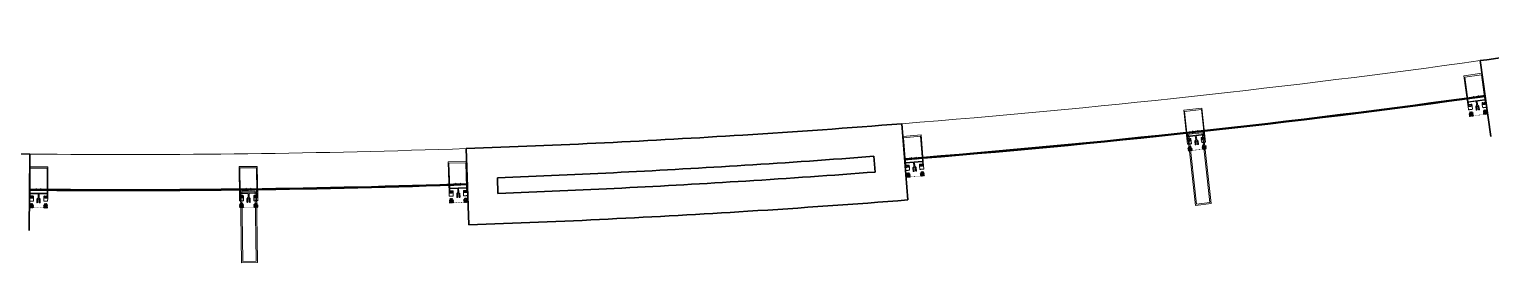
# Model space of a CAD drawing. Header units: millimetres. Extents: x 8275 to 147087, y -297470 to -191881.
# Drawn here: x 112303 to 118333, y -290579 to -289616 of the extents above; entities that cross this region are included whole.
import ezdxf

# ---------------------------------------------------------------- set-up
doc = ezdxf.new("R2010")
doc.units = ezdxf.units.MM
doc.header["$LTSCALE"] = 250
doc.header["$MEASUREMENT"] = 0
for name, color, linetype, lineweight in [('hatch', 9, 'Continuous', 0), ('wall', 1, 'Continuous', 30), ('win', 4, 'Continuous', 20)]:
    doc.layers.add(name, color=color, linetype=linetype, lineweight=lineweight)

msp = doc.modelspace()

# ---------------------------------------------------------------- hatches: boundary and pattern name
at = {"layer": 'hatch', "extrusion": (0.00036601, -0.002664, 0.999996)}
h = msp.add_hatch(dxfattribs=at)
h.set_pattern_fill('AR-HBONE', color=256, scale=0.411184, style=0)
h.set_pattern_definition([(45, (-6682.5878, -319044.2552), (2e-16, 2.326009148), [4.93421053, -1.64473684]), (135, (-6681.4248, -319043.0922), (2e-16, 2.326009148), [4.93421053, -1.64473684])])
h.paths.add_polyline_path([(118249, -289962), (118249.3, -289964), (118254.7, -289963.3), (118254.5, -289961.2)], flags=16)
h.paths.add_polyline_path([(118312.7, -289953.2), (118313, -289955.2), (118307.6, -289956), (118307.3, -289954)], flags=16)
edge = h.paths.add_edge_path()
edge.add_arc((118261.2, -289974.7), 0.685, -172.17643, 7.82357, ccw=False)
edge.add_arc((118259.8, -289974.9), 0.685, -172.17643, 7.82357, ccw=False)
edge.add_arc((118258.4, -289975.1), 0.685, -172.17643, 7.82357, ccw=False)
edge.add_arc((118257.1, -289975.3), 0.685, -172.17643, 7.82357, ccw=False)
edge.add_arc((118255.7, -289975.4), 0.685, -172.17643, 7.82357, ccw=False)
edge.add_arc((118254.4, -289975.6), 0.685, -172.17643, 7.82357, ccw=False)
edge.add_arc((118253, -289975.8), 0.685, -172.17643, 7.82357, ccw=False)
edge.add_arc((118251.7, -289976), 0.685, -172.17643, 7.82357, ccw=False)
edge.add_arc((118250.3, -289976.2), 0.685, -172.17643, 7.82357, ccw=False)
edge.add_arc((118248.9, -289976.4), 0.685, -172.17643, 7.82357, ccw=False)
edge.add_arc((118247.6, -289976.6), 0.685, -172.17643, 7.82357, ccw=False)
edge.add_arc((118246.2, -289976.7), 0.685, -172.17643, 7.82357, ccw=False)
edge.add_line((118245.5, -289976.8), (118243.9, -289964.7))
edge.add_line((118243.9, -289964.7), (118247.7, -289964.2))
edge.add_line((118247.7, -289964.2), (118247.4, -289962.2))
edge.add_line((118247.4, -289962.2), (118245.6, -289962.4))
edge.add_line((118245.6, -289962.4), (118246.8, -289958.8))
edge.add_line((118246.8, -289958.8), (118255.7, -289957.6))
edge.add_line((118255.7, -289957.6), (118257.9, -289960.7))
edge.add_line((118257.9, -289960.7), (118256.1, -289961))
edge.add_line((118256.1, -289961), (118256.4, -289963))
edge.add_line((118256.4, -289963), (118260.2, -289962.5))
edge.add_line((118260.2, -289962.5), (118261.8, -289974.6))
edge.add_arc((118304.5, -289968.7), 0.685, 187.82357, 367.82357)
edge.add_arc((118305.9, -289968.5), 0.685, 187.82357, 367.82357)
edge.add_arc((118307.2, -289968.3), 0.685, 187.82357, 367.82357)
edge.add_arc((118308.6, -289968.1), 0.685, 187.82357, 367.82357)
edge.add_arc((118309.9, -289967.9), 0.685, 187.82357, 367.82357)
edge.add_arc((118311.3, -289967.7), 0.685, 187.82357, 367.82357)
edge.add_arc((118312.6, -289967.5), 0.685, 187.82357, 367.82357)
edge.add_arc((118314, -289967.3), 0.685, 187.82357, 367.82357)
edge.add_arc((118315.4, -289967.2), 0.685, 187.82357, 367.82357)
edge.add_arc((118316.7, -289967), 0.685, 187.82357, 367.82357)
edge.add_arc((118318.1, -289966.8), 0.685, 187.82357, 367.82357)
edge.add_arc((118319.4, -289966.6), 0.685, 187.82357, 367.82357)
edge.add_line((118320.1, -289966.5), (118318.5, -289954.5))
edge.add_line((118318.5, -289954.5), (118314.7, -289955))
edge.add_line((118314.7, -289955), (118314.4, -289953))
edge.add_line((118314.4, -289953), (118316.1, -289952.7))
edge.add_line((118316.1, -289952.7), (118314, -289949.6))
edge.add_line((118314, -289949.6), (118305.2, -289950.8))
edge.add_line((118305.2, -289950.8), (118303.9, -289954.4))
edge.add_line((118303.9, -289954.4), (118305.7, -289954.2))
edge.add_line((118305.7, -289954.2), (118306, -289956.2))
edge.add_line((118306, -289956.2), (118302.2, -289956.7))
edge.add_line((118302.2, -289956.7), (118303.8, -289968.7))
at = {"layer": 'hatch', "extrusion": (0.000291448, -0.002673, 0.999996)}
h = msp.add_hatch(dxfattribs=at)
h.set_pattern_fill('AR-HBONE', color=256, scale=0.411184, style=0)
h.set_pattern_definition([(45, (-6683.4306, -319044.3499), (2e-16, 2.326009148), [4.93421053, -1.64473684]), (135, (-6682.2676, -319043.1868), (2e-16, 2.326009148), [4.93421053, -1.64473684])])
h.paths.add_polyline_path([(117088.9, -290104), (117089.1, -290106.1), (117094.6, -290105.5), (117094.3, -290103.4)], flags=16)
h.paths.add_polyline_path([(117152.8, -290097.1), (117153, -290099.1), (117147.6, -290099.7), (117147.4, -290097.7)], flags=16)
edge = h.paths.add_edge_path()
edge.add_arc((117100.7, -290117.1), 0.685, -173.77734, 6.22266, ccw=False)
edge.add_arc((117099.3, -290117.3), 0.685, -173.77734, 6.22266, ccw=False)
edge.add_arc((117097.9, -290117.4), 0.685, -173.77734, 6.22266, ccw=False)
edge.add_arc((117096.6, -290117.6), 0.685, -173.77734, 6.22266, ccw=False)
edge.add_arc((117095.2, -290117.7), 0.685, -173.77734, 6.22266, ccw=False)
edge.add_arc((117093.8, -290117.8), 0.685, -173.77734, 6.22266, ccw=False)
edge.add_arc((117092.5, -290118), 0.685, -173.77734, 6.22266, ccw=False)
edge.add_arc((117091.1, -290118.1), 0.685, -173.77734, 6.22266, ccw=False)
edge.add_arc((117089.8, -290118.3), 0.685, -173.77734, 6.22266, ccw=False)
edge.add_arc((117088.4, -290118.4), 0.685, -173.77734, 6.22266, ccw=False)
edge.add_arc((117087, -290118.6), 0.685, -173.77734, 6.22266, ccw=False)
edge.add_arc((117085.7, -290118.7), 0.685, -173.77734, 6.22266, ccw=False)
edge.add_line((117085, -290118.8), (117083.7, -290106.7))
edge.add_line((117083.7, -290106.7), (117087.5, -290106.3))
edge.add_line((117087.5, -290106.3), (117087.3, -290104.2))
edge.add_line((117087.3, -290104.2), (117085.5, -290104.4))
edge.add_line((117085.5, -290104.4), (117086.7, -290100.8))
edge.add_line((117086.7, -290100.8), (117095.6, -290099.9))
edge.add_line((117095.6, -290099.9), (117097.7, -290103.1))
edge.add_line((117097.7, -290103.1), (117096, -290103.3))
edge.add_line((117096, -290103.3), (117096.2, -290105.3))
edge.add_line((117096.2, -290105.3), (117100, -290104.9))
edge.add_line((117100, -290104.9), (117101.3, -290117))
edge.add_arc((117144.1, -290112.3), 0.685, 186.22266, 366.22266)
edge.add_arc((117145.5, -290112.1), 0.685, 186.22266, 366.22266)
edge.add_arc((117146.9, -290112), 0.685, 186.22266, 366.22266)
edge.add_arc((117148.2, -290111.8), 0.685, 186.22266, 366.22266)
edge.add_arc((117149.6, -290111.7), 0.685, 186.22266, 366.22266)
edge.add_arc((117151, -290111.5), 0.685, 186.22266, 366.22266)
edge.add_arc((117152.3, -290111.4), 0.685, 186.22266, 366.22266)
edge.add_arc((117153.7, -290111.2), 0.685, 186.22266, 366.22266)
edge.add_arc((117155, -290111.1), 0.685, 186.22266, 366.22266)
edge.add_arc((117156.4, -290110.9), 0.685, 186.22266, 366.22266)
edge.add_arc((117157.8, -290110.8), 0.685, 186.22266, 366.22266)
edge.add_arc((117159.1, -290110.6), 0.685, 186.22266, 366.22266)
edge.add_line((117159.8, -290110.6), (117158.5, -290098.5))
edge.add_line((117158.5, -290098.5), (117154.7, -290098.9))
edge.add_line((117154.7, -290098.9), (117154.5, -290096.9))
edge.add_line((117154.5, -290096.9), (117156.2, -290096.7))
edge.add_line((117156.2, -290096.7), (117154.2, -290093.5))
edge.add_line((117154.2, -290093.5), (117145.3, -290094.4))
edge.add_line((117145.3, -290094.4), (117144, -290098))
edge.add_line((117144, -290098), (117145.7, -290097.8))
edge.add_line((117145.7, -290097.8), (117146, -290099.9))
edge.add_line((117146, -290099.9), (117142.1, -290100.3))
edge.add_line((117142.1, -290100.3), (117143.5, -290112.4))
at = {"layer": 'hatch', "extrusion": (0.000223397, -0.00268, 0.999996)}
h = msp.add_hatch(dxfattribs=at)
h.set_pattern_fill('AR-HBONE', color=256, scale=0.411184, style=0)
h.set_pattern_definition([(45, (-6684.1997, -319044.417), (2e-16, 2.326009148), [4.93421053, -1.64473684]), (135, (-6683.0367, -319043.254), (2e-16, 2.326009148), [4.93421053, -1.64473684])])
h.paths.add_polyline_path([(115925.7, -290213.1), (115925.9, -290215.1), (115931.3, -290214.7), (115931.2, -290212.6)], flags=16)
h.paths.add_polyline_path([(115989.8, -290207.7), (115990, -290209.8), (115984.5, -290210.3), (115984.3, -290208.2)], flags=16)
edge = h.paths.add_edge_path()
edge.add_arc((115937.1, -290226.5), 0.685, -175.23417, 4.76583, ccw=False)
edge.add_arc((115935.8, -290226.6), 0.685, -175.23417, 4.76583, ccw=False)
edge.add_arc((115934.4, -290226.7), 0.685, -175.23417, 4.76583, ccw=False)
edge.add_arc((115933, -290226.8), 0.685, -175.23416, 4.76584, ccw=False)
edge.add_arc((115931.7, -290226.9), 0.685, -175.23416, 4.76584, ccw=False)
edge.add_arc((115930.3, -290227), 0.685, -175.23417, 4.76583, ccw=False)
edge.add_arc((115928.9, -290227.1), 0.685, -175.23417, 4.76583, ccw=False)
edge.add_arc((115927.6, -290227.2), 0.685, -175.23416, 4.76584, ccw=False)
edge.add_arc((115926.2, -290227.4), 0.685, -175.23417, 4.76583, ccw=False)
edge.add_arc((115924.8, -290227.5), 0.685, -175.23416, 4.76584, ccw=False)
edge.add_arc((115923.5, -290227.6), 0.685, -175.23417, 4.76583, ccw=False)
edge.add_arc((115922.1, -290227.7), 0.685, -175.23416, 4.76584, ccw=False)
edge.add_line((115921.4, -290227.8), (115920.4, -290215.6))
edge.add_line((115920.4, -290215.6), (115924.2, -290215.3))
edge.add_line((115924.2, -290215.3), (115924.1, -290213.2))
edge.add_line((115924.1, -290213.2), (115922.3, -290213.4))
edge.add_line((115922.3, -290213.4), (115923.6, -290209.8))
edge.add_line((115923.6, -290209.8), (115932.5, -290209.1))
edge.add_line((115932.5, -290209.1), (115934.6, -290212.3))
edge.add_line((115934.6, -290212.3), (115932.8, -290212.5))
edge.add_line((115932.8, -290212.5), (115933, -290214.5))
edge.add_line((115933, -290214.5), (115936.8, -290214.2))
edge.add_line((115936.8, -290214.2), (115937.8, -290226.4))
edge.add_arc((115980.7, -290222.7), 0.685, 184.76584, 364.76584)
edge.add_arc((115982.1, -290222.6), 0.685, 184.76584, 364.76584)
edge.add_arc((115983.5, -290222.5), 0.685, 184.76584, 364.76584)
edge.add_arc((115984.8, -290222.4), 0.685, 184.76583, 364.76583)
edge.add_arc((115986.2, -290222.3), 0.685, 184.76583, 364.76583)
edge.add_arc((115987.6, -290222.2), 0.685, 184.76584, 364.76584)
edge.add_arc((115988.9, -290222), 0.685, 184.76584, 364.76584)
edge.add_arc((115990.3, -290221.9), 0.685, 184.76583, 364.76583)
edge.add_arc((115991.7, -290221.8), 0.685, 184.76584, 364.76584)
edge.add_arc((115993, -290221.7), 0.685, 184.76583, 364.76583)
edge.add_arc((115994.4, -290221.6), 0.685, 184.76584, 364.76584)
edge.add_arc((115995.8, -290221.5), 0.685, 184.76583, 364.76583)
edge.add_line((115996.4, -290221.4), (115995.4, -290209.3))
edge.add_line((115995.4, -290209.3), (115991.6, -290209.7))
edge.add_line((115991.6, -290209.7), (115991.4, -290207.6))
edge.add_line((115991.4, -290207.6), (115993.2, -290207.5))
edge.add_line((115993.2, -290207.5), (115991.3, -290204.2))
edge.add_line((115991.3, -290204.2), (115982.4, -290204.9))
edge.add_line((115982.4, -290204.9), (115980.9, -290208.5))
edge.add_line((115980.9, -290208.5), (115982.7, -290208.3))
edge.add_line((115982.7, -290208.3), (115982.9, -290210.4))
edge.add_line((115982.9, -290210.4), (115979, -290210.7))
edge.add_line((115979, -290210.7), (115980, -290222.8))
at = {"layer": 'hatch', "extrusion": (8.14494e-05, -0.002688, 0.999996)}
h = msp.add_hatch(dxfattribs=at)
h.set_pattern_fill('AR-HBONE', color=256, scale=0.411184, style=0)
h.set_pattern_definition([(45, (-6685.804, -319044.4987), (2e-16, 2.326009148), [4.93421053, -1.64473684]), (135, (-6684.641, -319043.3357), (2e-16, 2.326009148), [4.93421053, -1.64473684])])
h.paths.add_polyline_path([(114041.8, -290318.9), (114041.9, -290321), (114047.3, -290320.8), (114047.3, -290318.8)], flags=16)
h.paths.add_polyline_path([(114106.1, -290317), (114106.1, -290319.1), (114100.7, -290319.2), (114100.6, -290317.2)], flags=16)
edge = h.paths.add_edge_path()
edge.add_arc((114052.5, -290332.9), 0.685, -178.26414, 1.73586, ccw=False)
edge.add_arc((114051.1, -290332.9), 0.685, -178.26414, 1.73586, ccw=False)
edge.add_arc((114049.8, -290333), 0.685, -178.26414, 1.73586, ccw=False)
edge.add_arc((114048.4, -290333), 0.685, -178.26414, 1.73586, ccw=False)
edge.add_arc((114047, -290333.1), 0.685, -178.26414, 1.73586, ccw=False)
edge.add_arc((114045.7, -290333.1), 0.685, -178.26414, 1.73586, ccw=False)
edge.add_arc((114044.3, -290333.1), 0.685, -178.26414, 1.73586, ccw=False)
edge.add_arc((114042.9, -290333.2), 0.685, -178.26414, 1.73586, ccw=False)
edge.add_arc((114041.6, -290333.2), 0.685, -178.26414, 1.73586, ccw=False)
edge.add_arc((114040.2, -290333.3), 0.685, -178.26414, 1.73586, ccw=False)
edge.add_arc((114038.8, -290333.3), 0.685, -178.26414, 1.73586, ccw=False)
edge.add_arc((114037.4, -290333.4), 0.685, -178.26414, 1.73586, ccw=False)
edge.add_line((114036.8, -290333.4), (114036.4, -290321.2))
edge.add_line((114036.4, -290321.2), (114040.2, -290321.1))
edge.add_line((114040.2, -290321.1), (114040.2, -290319))
edge.add_line((114040.2, -290319), (114038.4, -290319.1))
edge.add_line((114038.4, -290319.1), (114039.9, -290315.6))
edge.add_line((114039.9, -290315.6), (114048.9, -290315.3))
edge.add_line((114048.9, -290315.3), (114050.7, -290318.7))
edge.add_line((114050.7, -290318.7), (114048.9, -290318.7))
edge.add_line((114048.9, -290318.7), (114049, -290320.8))
edge.add_line((114049, -290320.8), (114052.8, -290320.7))
edge.add_line((114052.8, -290320.7), (114053.2, -290332.9))
edge.add_arc((114096.2, -290331.5), 0.685, 181.73586, 361.73586)
edge.add_arc((114097.6, -290331.4), 0.685, 181.73586, 361.73586)
edge.add_arc((114099, -290331.4), 0.685, 181.73586, 361.73586)
edge.add_arc((114100.4, -290331.4), 0.685, 181.73586, 361.73586)
edge.add_arc((114101.7, -290331.3), 0.685, 181.73586, 361.73586)
edge.add_arc((114103.1, -290331.3), 0.685, 181.73586, 361.73586)
edge.add_arc((114104.5, -290331.2), 0.685, 181.73586, 361.73586)
edge.add_arc((114105.8, -290331.2), 0.685, 181.73586, 361.73586)
edge.add_arc((114107.2, -290331.2), 0.685, 181.73586, 361.73586)
edge.add_arc((114108.6, -290331.1), 0.685, 181.73586, 361.73586)
edge.add_arc((114109.9, -290331.1), 0.685, 181.73586, 361.73586)
edge.add_arc((114111.3, -290331), 0.685, 181.73586, 361.73586)
edge.add_line((114112, -290331), (114111.6, -290318.9))
edge.add_line((114111.6, -290318.9), (114107.8, -290319))
edge.add_line((114107.8, -290319), (114107.7, -290317))
edge.add_line((114107.7, -290317), (114109.5, -290316.9))
edge.add_line((114109.5, -290316.9), (114107.8, -290313.5))
edge.add_line((114107.8, -290313.5), (114098.8, -290313.8))
edge.add_line((114098.8, -290313.8), (114097.2, -290317.3))
edge.add_line((114097.2, -290317.3), (114099, -290317.2))
edge.add_line((114099, -290317.2), (114099, -290319.3))
edge.add_line((114099, -290319.3), (114095.2, -290319.4))
edge.add_line((114095.2, -290319.4), (114095.6, -290331.5))
at = {"layer": 'hatch', "extrusion": (-2.14733e-05, -0.002689, 0.999996)}
h = msp.add_hatch(dxfattribs=at)
h.set_pattern_fill('AR-HBONE', color=256, scale=0.411184, style=0)
h.set_pattern_definition([(45, (-6686.9671, -319044.5088), (2e-16, 2.326009148), [4.93421053, -1.64473684]), (135, (-6685.8041, -319043.3458), (2e-16, 2.326009148), [4.93421053, -1.64473684])])
h.paths.add_polyline_path([(112308.8, -290339.5), (112308.8, -290341.5), (112314.3, -290341.6), (112314.3, -290339.5)], flags=16)
h.paths.add_polyline_path([(112373.2, -290340), (112373.1, -290342.1), (112367.7, -290342), (112367.7, -290340)], flags=16)
edge = h.paths.add_edge_path()
edge.add_arc((112319, -290353.8), 0.685, 179.54242, 359.54242, ccw=False)
edge.add_arc((112317.6, -290353.8), 0.685, 179.54242, 359.54242, ccw=False)
edge.add_arc((112316.3, -290353.8), 0.685, 179.54242, 359.54242, ccw=False)
edge.add_arc((112314.9, -290353.8), 0.685, 179.54242, 359.54242, ccw=False)
edge.add_arc((112313.5, -290353.8), 0.685, 179.54242, 359.54242, ccw=False)
edge.add_arc((112312.2, -290353.8), 0.685, 179.54242, 359.54242, ccw=False)
edge.add_arc((112310.8, -290353.8), 0.685, 179.54242, 359.54242, ccw=False)
edge.add_arc((112309.4, -290353.8), 0.685, 179.54242, 359.54242, ccw=False)
edge.add_arc((112308, -290353.7), 0.685, 179.54242, 359.54242, ccw=False)
edge.add_arc((112306.7, -290353.7), 0.685, 179.54242, 359.54242, ccw=False)
edge.add_arc((112305.3, -290353.7), 0.685, 179.54242, 359.54242, ccw=False)
edge.add_arc((112303.9, -290353.7), 0.685, 179.54242, 359.54242, ccw=False)
edge.add_line((112303.2, -290353.7), (112303.3, -290341.5))
edge.add_line((112303.3, -290341.5), (112307.2, -290341.5))
edge.add_line((112307.2, -290341.5), (112307.2, -290339.5))
edge.add_line((112307.2, -290339.5), (112305.4, -290339.5))
edge.add_line((112305.4, -290339.5), (112307.1, -290336))
edge.add_line((112307.1, -290336), (112316, -290336.1))
edge.add_line((112316, -290336.1), (112317.8, -290339.6))
edge.add_line((112317.8, -290339.6), (112316, -290339.5))
edge.add_line((112316, -290339.5), (112316, -290341.6))
edge.add_line((112316, -290341.6), (112319.8, -290341.6))
edge.add_line((112319.8, -290341.6), (112319.7, -290353.8))
edge.add_arc((112362.8, -290354.1), 0.685, 179.54242, 359.54242)
edge.add_arc((112364.1, -290354.1), 0.685, 179.54242, 359.54242)
edge.add_arc((112365.5, -290354.1), 0.685, 179.54242, 359.54242)
edge.add_arc((112366.9, -290354.1), 0.685, 179.54242, 359.54242)
edge.add_arc((112368.2, -290354.1), 0.685, 179.54242, 359.54242)
edge.add_arc((112369.6, -290354.2), 0.685, 179.54242, 359.54242)
edge.add_arc((112371, -290354.2), 0.685, 179.54242, 359.54242)
edge.add_arc((112372.4, -290354.2), 0.685, 179.54242, 359.54242)
edge.add_arc((112373.7, -290354.2), 0.685, 179.54242, 359.54242)
edge.add_arc((112375.1, -290354.2), 0.685, 179.54242, 359.54242)
edge.add_arc((112376.5, -290354.2), 0.685, 179.54242, 359.54242)
edge.add_arc((112377.8, -290354.2), 0.685, 179.54242, 359.54242)
edge.add_line((112378.5, -290354.2), (112378.6, -290342.1))
edge.add_line((112378.6, -290342.1), (112374.8, -290342.1))
edge.add_line((112374.8, -290342.1), (112374.8, -290340))
edge.add_line((112374.8, -290340), (112376.6, -290340))
edge.add_line((112376.6, -290340), (112375, -290336.6))
edge.add_line((112375, -290336.6), (112366, -290336.5))
edge.add_line((112366, -290336.5), (112364.2, -290339.9))
edge.add_line((112364.2, -290339.9), (112366, -290339.9))
edge.add_line((112366, -290339.9), (112366, -290342))
edge.add_line((112366, -290342), (112362.2, -290342))
edge.add_line((112362.2, -290342), (112362.1, -290354.1))
at = {"layer": 'hatch', "extrusion": (3.73155e-05, -0.002689, 0.999996)}
h = msp.add_hatch(dxfattribs=at)
h.set_pattern_fill('AR-HBONE', color=256, scale=0.411184, style=0)
h.set_pattern_definition([(45, (-6686.3027, -319044.5081), (2e-16, 2.326009148), [4.93421053, -1.64473684]), (135, (-6685.1397, -319043.345), (2e-16, 2.326009148), [4.93421053, -1.64473684])])
h.paths.add_polyline_path([(113176, -290338.5), (113176, -290340.5), (113181.5, -290340.5), (113181.5, -290338.4)], flags=16)
h.paths.add_polyline_path([(113240.3, -290337.6), (113240.3, -290339.6), (113234.9, -290339.7), (113234.8, -290337.7)], flags=16)
edge = h.paths.add_edge_path()
edge.add_arc((113186.5, -290352.6), 0.685, -179.20482, 0.79518, ccw=False)
edge.add_arc((113185.1, -290352.6), 0.685, -179.20482, 0.79518, ccw=False)
edge.add_arc((113183.7, -290352.6), 0.685, -179.20482, 0.79518, ccw=False)
edge.add_arc((113182.4, -290352.7), 0.685, -179.20482, 0.79518, ccw=False)
edge.add_arc((113181, -290352.7), 0.685, -179.20482, 0.79518, ccw=False)
edge.add_arc((113179.6, -290352.7), 0.685, -179.20482, 0.79518, ccw=False)
edge.add_arc((113178.3, -290352.7), 0.685, -179.20482, 0.79518, ccw=False)
edge.add_arc((113176.9, -290352.7), 0.685, -179.20482, 0.79518, ccw=False)
edge.add_arc((113175.5, -290352.8), 0.685, -179.20482, 0.79518, ccw=False)
edge.add_arc((113174.1, -290352.8), 0.685, -179.20482, 0.79518, ccw=False)
edge.add_arc((113172.8, -290352.8), 0.685, -179.20482, 0.79518, ccw=False)
edge.add_arc((113171.4, -290352.8), 0.685, -179.20482, 0.79518, ccw=False)
edge.add_line((113170.7, -290352.8), (113170.6, -290340.6))
edge.add_line((113170.6, -290340.6), (113174.4, -290340.6))
edge.add_line((113174.4, -290340.6), (113174.4, -290338.5))
edge.add_line((113174.4, -290338.5), (113172.6, -290338.5))
edge.add_line((113172.6, -290338.5), (113174.2, -290335.1))
edge.add_line((113174.2, -290335.1), (113183.1, -290335))
edge.add_line((113183.1, -290335), (113184.9, -290338.4))
edge.add_line((113184.9, -290338.4), (113183.1, -290338.4))
edge.add_line((113183.1, -290338.4), (113183.2, -290340.4))
edge.add_line((113183.2, -290340.4), (113187, -290340.4))
edge.add_line((113187, -290340.4), (113187.2, -290352.6))
edge.add_arc((113230.2, -290351.9), 0.685, 180.79518, 360.79518)
edge.add_arc((113231.6, -290351.9), 0.685, 180.79518, 360.79518)
edge.add_arc((113233, -290351.9), 0.685, 180.79518, 360.79518)
edge.add_arc((113234.3, -290351.9), 0.685, 180.79518, 360.79518)
edge.add_arc((113235.7, -290351.8), 0.685, 180.79518, 360.79518)
edge.add_arc((113237.1, -290351.8), 0.685, 180.79518, 360.79518)
edge.add_arc((113238.4, -290351.8), 0.685, 180.79518, 360.79518)
edge.add_arc((113239.8, -290351.8), 0.685, 180.79518, 360.79518)
edge.add_arc((113241.2, -290351.8), 0.685, 180.79518, 360.79518)
edge.add_arc((113242.6, -290351.7), 0.685, 180.79518, 360.79518)
edge.add_arc((113243.9, -290351.7), 0.685, 180.79518, 360.79518)
edge.add_arc((113245.3, -290351.7), 0.685, 180.79518, 360.79518)
edge.add_line((113246, -290351.7), (113245.8, -290339.6))
edge.add_line((113245.8, -290339.6), (113242, -290339.6))
edge.add_line((113242, -290339.6), (113242, -290337.6))
edge.add_line((113242, -290337.6), (113243.7, -290337.5))
edge.add_line((113243.7, -290337.5), (113242, -290334.1))
edge.add_line((113242, -290334.1), (113233.1, -290334.3))
edge.add_line((113233.1, -290334.3), (113231.4, -290337.7))
edge.add_line((113231.4, -290337.7), (113233.2, -290337.7))
edge.add_line((113233.2, -290337.7), (113233.2, -290339.7))
edge.add_line((113233.2, -290339.7), (113229.4, -290339.8))
edge.add_line((113229.4, -290339.8), (113229.5, -290351.9))

# ---------------------------------------------------------------- linework, layer by layer
at = {"layer": 'wall'}
for p, q in [((118289.7, -289746, -11300.6), (118333.1, -290058, -11300.6)), ((115902.8, -290006.1, -11300.6), (115927.7, -290320.1, -11300.6)), ((114105.3, -290108.5, -11300.6), (114116.2, -290423.3, -11300.6)), ((112305, -290131.2, -11300.6), (112302, -290446.2, -11300.6)), ((115788, -290140.4, -11300.6), (115793.2, -290205.2, -11300.6)), ((115788, -290140.4, -11300.6), (115793.2, -290205.2, -11300.6)), ((114234.5, -290228.9, -11300.6), (114236.8, -290293.9, -11300.6)), ((114234.5, -290228.9, -11300.6), (114236.8, -290293.9, -11300.6)), ((115803.1, -290329.8, -11300.6), (115803.1, -290330, -11300.6)), ((114241.1, -290418.8, -11300.6), (114241.1, -290419, -11300.6))]:
    msp.add_line(p, q, dxfattribs=at)
for centre, radius, start, end in [((112688.4, -249427.8, -11300.6), 40705.4, 277.90933, 279.13921), ((112693.2, -249504, -11300.6), 40629, 271.99172, 273.6043), ((112688.4, -249427.8, -11300.6), 40705.4, 273.60429, 274.5292), ((112693.2, -249504, -11300.6), 40629, 268.10804, 269.4525), ((112693.2, -249504, -11300.6), 40754, 272.16746, 273.6043), ((112693.2, -249504, -11300.6), 40754, 272.16746, 273.6043), ((112688.4, -249427.8, -11300.6), 40830.4, 273.60429, 274.35379), ((112688.4, -249427.8, -11300.6), 40830.4, 273.60429, 274.35379), ((112688.4, -249427.8, -11300.6), 40895.4, 273.60429, 274.35407), ((112688.4, -249427.8, -11300.6), 40895.4, 273.60429, 274.35407), ((112693.2, -249504, -11300.6), 40819, 272.16718, 273.6043), ((112693.2, -249504, -11300.6), 40819, 272.16718, 273.6043), ((112688.4, -249427.8, -11300.6), 41020.4, 273.60429, 274.5292), ((112693.2, -249504, -11300.6), 40944, 271.99172, 273.6043)]:
    msp.add_arc(centre, radius, start, end, dxfattribs=at)
at = {"layer": 'win', "extrusion": (0.00036601, -0.002664, 0.999996)}
for p, q in [((118260.8, -289893.1, -11300.6), (118262.4, -289894.2, -11300.6)), ((118263.1, -289899.7, -11300.6), (118261.9, -289901.2, -11300.6)), ((118262.4, -289894.2, -11300.6), (118263.1, -289899.7, -11300.6)), ((118282.5, -289890.1, -11300.6), (118281.4, -289891.6, -11300.6)), ((118281.4, -289891.6, -11300.6), (118282.1, -289897.1, -11300.6)), ((118282.1, -289897.1, -11300.6), (118283.7, -289898.2, -11300.6))]:
    msp.add_line(p, q, dxfattribs=at)
at = {"layer": 'win', "extrusion": (0.000291448, -0.002673, 0.999996)}
for p, q in [((117102.6, -290035.8, -11300.6), (117104.2, -290037, -11300.6)), ((117104.7, -290042.4, -11300.6), (117103.5, -290043.9, -11300.6)), ((117104.2, -290037, -11300.6), (117104.7, -290042.4, -11300.6)), ((117124.4, -290033.4, -11300.6), (117123.2, -290034.9, -11300.6)), ((117123.2, -290034.9, -11300.6), (117123.8, -290040.4, -11300.6)), ((117123.8, -290040.4, -11300.6), (117125.3, -290041.6, -11300.6))]:
    msp.add_line(p, q, dxfattribs=at)
at = {"layer": 'win', "extrusion": (0.000223397, -0.00268, 0.999996)}
for p, q in [((115941.2, -290145.2, -11300.6), (115942.7, -290146.4, -11300.6)), ((115943.2, -290151.9, -11300.6), (115941.9, -290153.4, -11300.6)), ((115942.7, -290146.4, -11300.6), (115943.2, -290151.9, -11300.6)), ((115963.1, -290143.4, -11300.6), (115961.8, -290144.8, -11300.6)), ((115961.8, -290144.8, -11300.6), (115962.3, -290150.3, -11300.6)), ((115962.3, -290150.3, -11300.6), (115963.8, -290151.5, -11300.6))]:
    msp.add_line(p, q, dxfattribs=at)
at = {"layer": 'win', "extrusion": (-2.14733e-05, -0.002689, 0.999996)}
for p, q in [((112331.9, -290280.1, -11300.6), (112330.5, -290281.4, -11300.6)), ((112330.6, -290273.2, -11300.6), (112331.9, -290274.6, -11300.6)), ((112331.9, -290274.6, -11300.6), (112331.9, -290280.1, -11300.6)), ((112352.5, -290273.4, -11300.6), (112351.1, -290274.7, -11300.6)), ((112351.1, -290274.7, -11300.6), (112351.1, -290280.2, -11300.6)), ((112351.1, -290280.2, -11300.6), (112352.4, -290281.6, -11300.6))]:
    msp.add_line(p, q, dxfattribs=at)
at = {"layer": 'win', "extrusion": (3.73155e-05, -0.002689, 0.999996)}
for p, q in [((113196.3, -290271.8, -11300.6), (113197.6, -290273.1, -11300.6)), ((113197.7, -290278.6, -11300.6), (113196.4, -290280, -11300.6)), ((113197.6, -290273.1, -11300.6), (113197.7, -290278.6, -11300.6)), ((113218.2, -290271.5, -11300.6), (113216.8, -290272.8, -11300.6)), ((113216.8, -290272.8, -11300.6), (113216.9, -290278.3, -11300.6)), ((113216.9, -290278.3, -11300.6), (113218.3, -290279.7, -11300.6))]:
    msp.add_line(p, q, dxfattribs=at)
at = {"layer": 'win', "extrusion": (8.14494e-05, -0.002688, 0.999996)}
for p, q in [((114060.9, -290251.7, -11300.6), (114062.3, -290253, -11300.6)), ((114062.5, -290258.5, -11300.6), (114061.2, -290259.9, -11300.6)), ((114062.3, -290253, -11300.6), (114062.5, -290258.5, -11300.6)), ((114082.9, -290251, -11300.6), (114081.5, -290252.5, -11300.6)), ((114081.5, -290252.5, -11300.6), (114081.7, -290257.9, -11300.6)), ((114081.7, -290257.9, -11300.6), (114083.1, -290259.3, -11300.6))]:
    msp.add_line(p, q, dxfattribs=at)
at = {"layer": 'win', "extrusion": (0.00036601, -0.002664, 0.999996), "elevation": -10453.3}
msp.add_lwpolyline([(118285.2, -289968.5), (118285.8, -289968.9), (118285.3, -289969.6), (118285.7, -289972.3), (118286.3, -289972.8), (118285.8, -289973.4), (118286.2, -289976.1), (118286.8, -289976.6, 0.960671), (118290.3, -289975.9), (118288.6, -289963.4, 0.198912), (118287.7, -289961.8), (118283.9, -289958.9, -0.198912), (118282.9, -289957.3), (118280.8, -289941.7), (118310.9, -289937.5, -0.414214), (118313.7, -289939.7), (118314.2, -289943.6, -0.414214), (118312.1, -289946.4), (118303.4, -289947.6, 0.414214), (118301.3, -289950.3), (118302.2, -289956.7), (118306, -289956.2), (118305.7, -289954.2), (118304, -289954.4), (118303.5, -289951), (118315.7, -289949.3), (118316.2, -289952.7), (118314.4, -289953), (118314.7, -289955), (118318.5, -289954.5), (118301, -289827), (118226.3, -289837.2), (118243.8, -289964.8), (118247.6, -289964.2), (118247.4, -289962.2), (118245.6, -289962.4), (118245.1, -289959), (118257.3, -289957.4), (118257.8, -289960.8), (118256, -289961), (118256.3, -289963), (118260.1, -289962.5), (118259.2, -289956.1, 0.414214), (118256.5, -289954), (118247.8, -289955.2, -0.414214), (118245, -289953.1), (118244.5, -289949.2, -0.414214), (118246.6, -289946.4), (118276.7, -289942.2), (118278.9, -289957.9, -0.198912), (118278.4, -289959.7), (118275.5, -289963.5, 0.198912), (118275, -289965.3), (118276.8, -289977.8, 0.960671), (118280.3, -289977.5), (118280.8, -289976.8), (118280.4, -289974.1), (118279.8, -289973.6), (118280.2, -289973), (118279.9, -289970.3), (118279.3, -289969.8), (118279.7, -289969.2), (118279.4, -289966.5), (118278.7, -289966), (118281.5, -289962.3), (118285.3, -289965.1), (118284.8, -289965.8)], format="xyb", close=True, dxfattribs=at)
for points in [[(118229.8, -289842.3), (118243.7, -289944), (118313, -289934.5), (118299, -289832.8)], [(118249, -289962), (118249.3, -289964), (118254.7, -289963.3), (118254.5, -289961.2)], [(118312.7, -289953.2), (118313, -289955.2), (118307.6, -289956), (118307.3, -289954)]]:
    msp.add_lwpolyline(points, close=True, dxfattribs=at)
for points in [[(118261.8, -289974.6, -1), (118260.5, -289974.8, -1), (118259.1, -289975, -1), (118257.8, -289975.2, -1), (118256.4, -289975.3, -1), (118255.1, -289975.5, -1), (118253.7, -289975.7, -1), (118252.3, -289975.9, -1), (118251, -289976.1, -1), (118249.6, -289976.3, -1), (118248.3, -289976.5, -1), (118246.9, -289976.7, -1), (118245.5, -289976.8), (118243.9, -289964.7), (118247.6, -289964.2), (118247.4, -289962.2), (118245.6, -289962.4), (118246.8, -289958.8), (118255.7, -289957.6), (118257.9, -289960.7), (118256, -289961), (118256.3, -289963), (118260.2, -289962.5), (118261.8, -289974.6)], [(118303.8, -289968.7, 1), (118305.2, -289968.6, 1), (118306.5, -289968.4, 1), (118307.9, -289968.2, 1), (118309.2, -289968, 1), (118310.6, -289967.8, 1), (118312, -289967.6, 1), (118313.3, -289967.4, 1), (118314.7, -289967.3, 1), (118316, -289967.1, 1), (118317.4, -289966.9, 1), (118318.8, -289966.7, 1), (118320.1, -289966.5), (118318.5, -289954.5), (118314.7, -289955), (118314.4, -289953), (118316.1, -289952.7), (118314, -289949.6), (118305.2, -289950.8), (118303.9, -289954.4), (118305.7, -289954.2), (118306, -289956.2), (118302.2, -289956.7), (118303.8, -289968.7)]]:
    msp.add_lwpolyline(points, format="xyb", dxfattribs=at)
at = {"layer": 'win', "extrusion": (0.000291448, -0.002673, 0.999996), "elevation": -10449.8}
msp.add_lwpolyline([(117124.8, -290111.6), (117125.4, -290112.1), (117124.9, -290112.7), (117125.2, -290115.4), (117125.8, -290115.9), (117125.3, -290116.5), (117125.6, -290119.2), (117126.3, -290119.7, 0.960671), (117129.8, -290119.2), (117128.4, -290106.6, 0.198912), (117127.5, -290105), (117123.8, -290102, -0.198912), (117122.9, -290100.3), (117121.2, -290084.7), (117151.4, -290081.4, -0.414214), (117154.2, -290083.5), (117154.6, -290087.5, -0.414214), (117152.4, -290090.2), (117143.7, -290091.2, 0.414214), (117141.5, -290093.9), (117142.2, -290100.3), (117146, -290099.9), (117145.8, -290097.8), (117144, -290098), (117143.6, -290094.6), (117155.9, -290093.3), (117156.3, -290096.7), (117154.5, -290096.9), (117154.7, -290098.9), (117158.5, -290098.5), (117144.6, -289970.6), (117069.7, -289978.7), (117083.6, -290106.7), (117087.4, -290106.3), (117087.2, -290104.2), (117085.4, -290104.4), (117085.1, -290101), (117097.3, -290099.7), (117097.7, -290103.1), (117095.9, -290103.3), (117096.1, -290105.3), (117100, -290104.9), (117099.3, -290098.5, 0.414214), (117096.5, -290096.3), (117087.8, -290097.3, -0.414214), (117085.1, -290095.1), (117084.7, -290091.1, -0.414214), (117086.9, -290088.4), (117117.1, -290085.1), (117118.8, -290100.8, -0.198912), (117118.3, -290102.6), (117115.3, -290106.3, 0.198912), (117114.8, -290108.1), (117116.2, -290120.6, 0.960671), (117119.7, -290120.4), (117120.2, -290119.8), (117119.9, -290117.1), (117119.3, -290116.6), (117119.8, -290116), (117119.5, -290113.2), (117118.9, -290112.8), (117119.4, -290112.2), (117119.1, -290109.4), (117118.5, -290108.9), (117121.4, -290105.3), (117125, -290108.2), (117124.5, -290108.8)], format="xyb", close=True, dxfattribs=at)
for points in [[(117073, -289983.9), (117084.1, -290085.9), (117153.6, -290078.4), (117142.5, -289976.3)], [(117088.9, -290104), (117089.1, -290106.1), (117094.6, -290105.5), (117094.3, -290103.4)], [(117152.8, -290097.1), (117153, -290099.1), (117147.6, -290099.7), (117147.4, -290097.7)]]:
    msp.add_lwpolyline(points, close=True, dxfattribs=at)
at = {"layer": 'win', "extrusion": (0.000223397, -0.00268, 0.999996), "elevation": -10447.3}
msp.add_lwpolyline([(115961.4, -290221.5), (115962, -290222), (115961.5, -290222.6), (115961.7, -290225.4), (115962.3, -290225.9), (115961.8, -290226.4), (115962.1, -290229.2), (115962.7, -290229.7, 0.960671), (115966.2, -290229.2), (115965.1, -290216.7, 0.198912), (115964.3, -290215), (115960.7, -290211.9, -0.198912), (115959.8, -290210.3), (115958.5, -290194.5), (115988.8, -290192, -0.414214), (115991.5, -290194.3), (115991.8, -290198.2, -0.414214), (115989.6, -290200.9), (115980.8, -290201.6, 0.414214), (115978.6, -290204.3), (115979.1, -290210.7), (115982.9, -290210.4), (115982.7, -290208.3), (115981, -290208.5), (115980.7, -290205.1), (115993, -290204), (115993.3, -290207.5), (115991.5, -290207.6), (115991.7, -290209.7), (115995.5, -290209.3), (115984.8, -290081.1), (115909.7, -290087.3), (115920.4, -290215.6), (115924.2, -290215.3), (115924, -290213.2), (115922.2, -290213.4), (115922, -290210), (115934.2, -290208.9), (115934.5, -290212.4), (115932.8, -290212.5), (115932.9, -290214.6), (115936.7, -290214.2), (115936.2, -290207.8, 0.414214), (115933.5, -290205.6), (115924.8, -290206.3, -0.414214), (115922.1, -290204), (115921.8, -290200.1, -0.414214), (115924.1, -290197.4), (115954.4, -290194.9), (115955.7, -290210.6, -0.198912), (115955.1, -290212.4), (115952.1, -290216, 0.198912), (115951.5, -290217.8), (115952.5, -290230.4, 0.960671), (115956.1, -290230.2), (115956.6, -290229.6), (115956.4, -290226.9), (115955.8, -290226.4), (115956.3, -290225.8), (115956.1, -290223.1), (115955.5, -290222.6), (115956, -290222), (115955.7, -290219.3), (115955.1, -290218.8), (115958.1, -290215.2), (115961.7, -290218.2), (115961.2, -290218.8)], format="xyb", close=True, dxfattribs=at)
for points in [[(115912.9, -290092.6), (115921.4, -290194.9), (115991, -290189.1), (115982.5, -290086.8)], [(115989.8, -290207.7), (115990, -290209.8), (115984.5, -290210.3), (115984.3, -290208.2)], [(115925.7, -290213.1), (115925.9, -290215.1), (115931.3, -290214.7), (115931.2, -290212.6)]]:
    msp.add_lwpolyline(points, close=True, dxfattribs=at)
at = {"layer": 'win', "extrusion": (-4.62928e-06, 4.24569e-05, 1), "elevation": -11314.2}
for points in [[(117179, -290335.1), (117146.5, -290036.9), (117081.9, -290043.9), (117114.4, -290342.1)], [(117173.5, -290330.7), (117142.1, -290042.4), (117087.4, -290048.3), (117118.8, -290336.6)]]:
    msp.add_lwpolyline(points, close=True, dxfattribs=at)
at = {"layer": 'win', "extrusion": (0.000291448, -0.002673, 0.999996), "elevation": -10449.8}
for points in [[(117101.3, -290117, -1), (117100, -290117.2, -1), (117098.6, -290117.3, -1), (117097.2, -290117.5, -1), (117095.9, -290117.6, -1), (117094.5, -290117.8, -1), (117093.2, -290117.9, -1), (117091.8, -290118.1, -1), (117090.4, -290118.2, -1), (117089.1, -290118.4, -1), (117087.7, -290118.5, -1), (117086.3, -290118.7, -1), (117085, -290118.8), (117083.7, -290106.7), (117087.4, -290106.3), (117087.2, -290104.2), (117085.5, -290104.4), (117086.7, -290100.8), (117095.6, -290099.9), (117097.7, -290103.1), (117095.9, -290103.3), (117096.1, -290105.3), (117100, -290104.9), (117101.3, -290117)], [(117143.5, -290112.4, 1), (117144.8, -290112.2, 1), (117146.2, -290112.1, 1), (117147.5, -290111.9, 1), (117148.9, -290111.8, 1), (117150.3, -290111.6, 1), (117151.6, -290111.5, 1), (117153, -290111.3, 1), (117154.4, -290111.2, 1), (117155.7, -290111, 1), (117157.1, -290110.9, 1), (117158.4, -290110.7, 1), (117159.8, -290110.6), (117158.5, -290098.5), (117154.7, -290098.9), (117154.5, -290096.9), (117156.2, -290096.7), (117154.2, -290093.5), (117145.3, -290094.4), (117144, -290098), (117145.7, -290097.8), (117146, -290099.9), (117142.1, -290100.3), (117143.5, -290112.4)]]:
    msp.add_lwpolyline(points, format="xyb", dxfattribs=at)
at = {"layer": 'win', "extrusion": (8.14494e-05, -0.002688, 0.999996), "elevation": -10443.8}
msp.add_lwpolyline([(114077, -290329.3), (114077.6, -290329.8), (114077.1, -290330.4), (114077.1, -290333.1), (114077.7, -290333.6), (114077.2, -290334.2), (114077.3, -290336.9), (114077.8, -290337.5, 0.960671), (114081.4, -290337.2), (114081, -290324.6, 0.198912), (114080.2, -290322.9), (114076.8, -290319.6, -0.198912), (114076, -290317.9), (114075.5, -290302.2), (114105.9, -290301.2, -0.414214), (114108.5, -290303.6), (114108.6, -290307.6, -0.414214), (114106.2, -290310.1), (114097.4, -290310.4, 0.414214), (114095, -290312.9), (114095.2, -290319.4), (114099.1, -290319.3), (114099, -290317.2), (114097.2, -290317.3), (114097.1, -290313.8), (114109.5, -290313.5), (114109.6, -290316.9), (114107.8, -290316.9), (114107.8, -290319), (114111.7, -290318.9), (114107.8, -290190.2), (114032.4, -290192.5), (114036.3, -290321.2), (114040.2, -290321.1), (114040.1, -290319), (114038.3, -290319.1), (114038.2, -290315.6), (114050.6, -290315.3), (114050.7, -290318.7), (114048.9, -290318.7), (114048.9, -290320.8), (114052.8, -290320.7), (114052.6, -290314.2, 0.414214), (114050, -290311.8), (114041.3, -290312.1, -0.414214), (114038.7, -290309.7), (114038.6, -290305.7, -0.414214), (114041, -290303.2), (114071.4, -290302.3), (114071.9, -290318.1, -0.198912), (114071.2, -290319.8), (114068, -290323.3, 0.198912), (114067.3, -290325), (114067.7, -290337.6, 0.960671), (114071.2, -290337.7), (114071.8, -290337.1), (114071.7, -290334.4), (114071.1, -290333.8), (114071.7, -290333.3), (114071.6, -290330.5), (114071, -290330), (114071.6, -290329.4), (114071.5, -290326.7), (114070.9, -290326.2), (114074.1, -290322.8), (114077.5, -290326), (114076.9, -290326.5)], format="xyb", close=True, dxfattribs=at)
for points in [[(114035.3, -290197.9), (114038.5, -290300.5), (114108.3, -290298.4), (114105.2, -290195.8)], [(114041.8, -290318.9), (114041.9, -290321), (114047.3, -290320.8), (114047.3, -290318.8)], [(114106.1, -290317), (114106.1, -290319.1), (114100.7, -290319.2), (114100.6, -290317.2)]]:
    msp.add_lwpolyline(points, close=True, dxfattribs=at)
at = {"layer": 'win', "extrusion": (0.000223397, -0.00268, 0.999996), "elevation": -10447.3}
for points in [[(115980, -290222.8, 1), (115981.4, -290222.7, 1), (115982.8, -290222.6, 1), (115984.1, -290222.4, 1), (115985.5, -290222.3, 1), (115986.9, -290222.2, 1), (115988.2, -290222.1, 1), (115989.6, -290222, 1), (115991, -290221.9, 1), (115992.3, -290221.8, 1), (115993.7, -290221.6, 1), (115995.1, -290221.5, 1), (115996.4, -290221.4), (115995.4, -290209.3), (115991.6, -290209.7), (115991.4, -290207.6), (115993.2, -290207.5), (115991.3, -290204.2), (115982.4, -290204.9), (115980.9, -290208.5), (115982.7, -290208.3), (115982.9, -290210.4), (115979, -290210.7), (115980, -290222.8)], [(115937.8, -290226.4, -1), (115936.5, -290226.5, -1), (115935.1, -290226.6, -1), (115933.7, -290226.7, -1), (115932.4, -290226.8, -1), (115931, -290227, -1), (115929.6, -290227.1, -1), (115928.3, -290227.2, -1), (115926.9, -290227.3, -1), (115925.5, -290227.4, -1), (115924.2, -290227.5, -1), (115922.8, -290227.6, -1), (115921.4, -290227.8), (115920.4, -290215.6), (115924.2, -290215.3), (115924, -290213.2), (115922.3, -290213.4), (115923.6, -290209.8), (115932.5, -290209.1), (115934.6, -290212.3), (115932.8, -290212.5), (115932.9, -290214.6), (115936.8, -290214.2), (115937.8, -290226.4)]]:
    msp.add_lwpolyline(points, format="xyb", dxfattribs=at)
at = {"layer": 'win', "extrusion": (-2.14733e-05, -0.002689, 0.999996), "elevation": -10442.7}
msp.add_lwpolyline([(112343.6, -290351.1), (112344.2, -290351.7), (112343.6, -290352.2), (112343.6, -290355), (112344.2, -290355.5), (112343.6, -290356.1), (112343.6, -290358.8), (112344.1, -290359.4, 0.960671), (112347.7, -290359.3), (112347.8, -290346.7, 0.198912), (112347.1, -290344.9), (112343.8, -290341.5, -0.198912), (112343.1, -290339.8), (112343.2, -290324), (112373.6, -290324.2, -0.414214), (112376.1, -290326.7), (112376, -290330.7, -0.414214), (112373.5, -290333.2), (112364.8, -290333.1, 0.414214), (112362.3, -290335.5), (112362.2, -290342), (112366.1, -290342), (112366.1, -290339.9), (112364.3, -290339.9), (112364.3, -290336.5), (112376.7, -290336.6), (112376.6, -290340), (112374.9, -290340), (112374.8, -290342.1), (112378.7, -290342.1), (112379.7, -290213.4), (112304.3, -290212.8), (112303.3, -290341.5), (112307.1, -290341.5), (112307.1, -290339.5), (112305.4, -290339.5), (112305.4, -290336), (112317.7, -290336.1), (112317.7, -290339.6), (112315.9, -290339.5), (112315.9, -290341.6), (112319.7, -290341.6), (112319.8, -290335.2, 0.414214), (112317.3, -290332.7), (112308.6, -290332.6, -0.414214), (112306.1, -290330.1), (112306.2, -290326.2, -0.414214), (112308.6, -290323.7), (112339.1, -290324), (112338.9, -290339.7, -0.198912), (112338.2, -290341.5), (112334.8, -290344.8, 0.198912), (112334.1, -290346.5), (112334, -290359.2, 0.960671), (112337.5, -290359.3), (112338.1, -290358.8), (112338.1, -290356), (112337.6, -290355.5), (112338.1, -290354.9), (112338.2, -290352.2), (112337.6, -290351.6), (112338.2, -290351.1), (112338.2, -290348.4), (112337.6, -290347.8), (112341, -290344.5), (112344.2, -290347.9), (112343.7, -290348.4)], format="xyb", close=True, dxfattribs=at)
for points in [[(112307, -290218.3), (112306.2, -290321), (112376.1, -290321.5), (112376.9, -290218.9)], [(112308.8, -290339.5), (112308.8, -290341.5), (112314.3, -290341.6), (112314.3, -290339.5)], [(112373.2, -290340), (112373.1, -290342.1), (112367.7, -290342), (112367.7, -290340)]]:
    msp.add_lwpolyline(points, close=True, dxfattribs=at)
at = {"layer": 'win', "extrusion": (3.73155e-05, -0.002689, 0.999996), "elevation": -10443.2}
msp.add_lwpolyline([(113211.1, -290349.4), (113211.6, -290349.9), (113211.1, -290350.5), (113211.1, -290353.2), (113211.7, -290353.8), (113211.1, -290354.3), (113211.2, -290357.1), (113211.7, -290357.6, 0.960671), (113215.3, -290357.4), (113215.1, -290344.8, 0.198912), (113214.4, -290343.1), (113211, -290339.8, -0.198912), (113210.2, -290338), (113210, -290322.3), (113240.4, -290321.8, -0.414214), (113242.9, -290324.3), (113243, -290328.2, -0.414214), (113240.5, -290330.7), (113231.8, -290330.9, 0.414214), (113229.3, -290333.4), (113229.4, -290339.8), (113233.3, -290339.7), (113233.2, -290337.7), (113231.5, -290337.7), (113231.4, -290334.3), (113243.7, -290334.1), (113243.8, -290337.5), (113242, -290337.6), (113242, -290339.6), (113245.9, -290339.6), (113244.1, -290210.9), (113168.7, -290211.9), (113170.5, -290340.6), (113174.3, -290340.6), (113174.3, -290338.5), (113172.5, -290338.5), (113172.5, -290335.1), (113184.8, -290334.9), (113184.9, -290338.4), (113183.1, -290338.4), (113183.1, -290340.4), (113186.9, -290340.4), (113186.9, -290333.9, 0.414214), (113184.4, -290331.5), (113175.6, -290331.6, -0.414214), (113173.1, -290329.2), (113173, -290325.2, -0.414214), (113175.5, -290322.7), (113205.9, -290322.3), (113206.1, -290338.1, -0.198912), (113205.4, -290339.8), (113202.1, -290343.2, 0.198912), (113201.4, -290345), (113201.6, -290357.6, 0.960671), (113205.1, -290357.7), (113205.7, -290357.1), (113205.6, -290354.4), (113205.1, -290353.8), (113205.6, -290353.3), (113205.6, -290350.5), (113205, -290350), (113205.6, -290349.5), (113205.5, -290346.7), (113205, -290346.2), (113208.2, -290342.8), (113211.6, -290346.1), (113211, -290346.6)], format="xyb", close=True, dxfattribs=at)
for points in [[(113171.5, -290217.4), (113173, -290320), (113242.8, -290319.1), (113241.4, -290216.4)], [(113176, -290338.5), (113176, -290340.5), (113181.5, -290340.5), (113181.5, -290338.4)], [(113240.3, -290337.6), (113240.3, -290339.6), (113234.9, -290339.7), (113234.8, -290337.7)]]:
    msp.add_lwpolyline(points, close=True, dxfattribs=at)
at = {"layer": 'win', "elevation": -11300.6}
for points in [[(113244, -290578.3), (113239.8, -290278.3), (113174.8, -290279.2), (113179, -290579.2)], [(113238.9, -290573.3), (113234.9, -290283.4), (113179.9, -290284.1), (113183.9, -290574.1)]]:
    msp.add_lwpolyline(points, close=True, dxfattribs=at)
at = {"layer": 'win', "extrusion": (8.14494e-05, -0.002688, 0.999996), "elevation": -10443.8}
for points in [[(114053.2, -290332.9, -1), (114051.8, -290332.9, -1), (114050.5, -290333, -1), (114049.1, -290333, -1), (114047.7, -290333, -1), (114046.3, -290333.1, -1), (114045, -290333.1, -1), (114043.6, -290333.2, -1), (114042.2, -290333.2, -1), (114040.9, -290333.2, -1), (114039.5, -290333.3, -1), (114038.1, -290333.3, -1), (114036.8, -290333.4), (114036.4, -290321.2), (114040.2, -290321.1), (114040.1, -290319), (114038.4, -290319.1), (114039.9, -290315.6), (114048.9, -290315.3), (114050.7, -290318.7), (114048.9, -290318.7), (114048.9, -290320.8), (114052.8, -290320.7), (114053.2, -290332.9)], [(114095.6, -290331.5, 1), (114096.9, -290331.5, 1), (114098.3, -290331.4, 1), (114099.7, -290331.4, 1), (114101, -290331.3, 1), (114102.4, -290331.3, 1), (114103.8, -290331.3, 1), (114105.1, -290331.2, 1), (114106.5, -290331.2, 1), (114107.9, -290331.1, 1), (114109.3, -290331.1, 1), (114110.6, -290331, 1), (114112, -290331), (114111.6, -290318.9), (114107.8, -290319), (114107.7, -290317), (114109.5, -290316.9), (114107.8, -290313.5), (114098.8, -290313.8), (114097.2, -290317.3), (114099, -290317.2), (114099, -290319.3), (114095.2, -290319.4), (114095.6, -290331.5)]]:
    msp.add_lwpolyline(points, format="xyb", dxfattribs=at)
at = {"layer": 'win', "extrusion": (-2.14733e-05, -0.002689, 0.999996), "elevation": -10442.7}
for points in [[(112319.7, -290353.8, -1), (112318.3, -290353.8, -1), (112317, -290353.8, -1), (112315.6, -290353.8, -1), (112314.2, -290353.8, -1), (112312.8, -290353.8, -1), (112311.5, -290353.8, -1), (112310.1, -290353.8, -1), (112308.7, -290353.8, -1), (112307.4, -290353.7, -1), (112306, -290353.7, -1), (112304.6, -290353.7, -1), (112303.2, -290353.7), (112303.3, -290341.5), (112307.1, -290341.5), (112307.1, -290339.5), (112305.4, -290339.5), (112307.1, -290336), (112316, -290336.1), (112317.8, -290339.6), (112315.9, -290339.5), (112315.9, -290341.6), (112319.8, -290341.6), (112319.7, -290353.8)], [(112362.1, -290354.1, 1), (112363.4, -290354.1, 1), (112364.8, -290354.1, 1), (112366.2, -290354.1, 1), (112367.6, -290354.1, 1), (112368.9, -290354.1, 1), (112370.3, -290354.2, 1), (112371.7, -290354.2, 1), (112373, -290354.2, 1), (112374.4, -290354.2, 1), (112375.8, -290354.2, 1), (112377.1, -290354.2, 1), (112378.5, -290354.2), (112378.6, -290342.1), (112374.8, -290342.1), (112374.8, -290340), (112376.6, -290340), (112375, -290336.6), (112366, -290336.5), (112364.2, -290339.9), (112366, -290339.9), (112366, -290342), (112362.2, -290342), (112362.1, -290354.1)]]:
    msp.add_lwpolyline(points, format="xyb", dxfattribs=at)
at = {"layer": 'win', "extrusion": (3.73155e-05, -0.002689, 0.999996), "elevation": -10443.2}
for points in [[(113187.2, -290352.6, -1), (113185.8, -290352.6, -1), (113184.4, -290352.6, -1), (113183.1, -290352.7, -1), (113181.7, -290352.7, -1), (113180.3, -290352.7, -1), (113178.9, -290352.7, -1), (113177.6, -290352.7, -1), (113176.2, -290352.7, -1), (113174.8, -290352.8, -1), (113173.5, -290352.8, -1), (113172.1, -290352.8, -1), (113170.7, -290352.8), (113170.6, -290340.6), (113174.3, -290340.6), (113174.3, -290338.5), (113172.6, -290338.5), (113174.2, -290335.1), (113183.1, -290335), (113184.9, -290338.4), (113183.1, -290338.4), (113183.1, -290340.4), (113187, -290340.4), (113187.2, -290352.6)], [(113229.5, -290351.9, 1), (113230.9, -290351.9, 1), (113232.3, -290351.9, 1), (113233.7, -290351.9, 1), (113235, -290351.8, 1), (113236.4, -290351.8, 1), (113237.8, -290351.8, 1), (113239.1, -290351.8, 1), (113240.5, -290351.8, 1), (113241.9, -290351.8, 1), (113243.2, -290351.7, 1), (113244.6, -290351.7, 1), (113246, -290351.7), (113245.8, -290339.6), (113242, -290339.6), (113242, -290337.6), (113243.7, -290337.5), (113242, -290334.1), (113233.1, -290334.3), (113231.4, -290337.7), (113233.2, -290337.7), (113233.2, -290339.7), (113229.4, -290339.8), (113229.5, -290351.9)]]:
    msp.add_lwpolyline(points, format="xyb", dxfattribs=at)
at = {"layer": 'win'}
for centre, radius, start, end in [((112688.4, -249427.8, -11300.6), 40705.4, 274.5292, 277.90933), ((112688.4, -249427.8, -11300.6), 40849.4, 274.5292, 277.90933), ((112688.4, -249427.8, -11300.6), 40850.4, 274.5292, 277.90933), ((112688.4, -249427.8, -11300.6), 40851.4, 274.5292, 277.90933), ((112688.4, -249427.8, -11300.6), 40852.4, 274.5292, 277.90933), ((112688.4, -249427.8, -11300.6), 40853.4, 274.5292, 277.90933), ((112688.4, -249427.8, -11300.6), 40854.4, 274.5292, 277.90933), ((112688.4, -249427.8, -11300.6), 40855.4, 274.5292, 277.90933), ((112693.2, -249504, -11300.6), 40629, 269.4525, 271.99172), ((112693.2, -249504, -11300.6), 40779, 269.4525, 271.99172), ((112693.2, -249504, -11300.6), 40773, 269.4525, 271.99172), ((112693.2, -249504, -11300.6), 40774, 269.4525, 271.99172), ((112693.2, -249504, -11300.6), 40775, 269.4525, 271.99172), ((112693.2, -249504, -11300.6), 40776, 269.4525, 271.99172), ((112693.2, -249504, -11300.6), 40777, 269.4525, 271.99172), ((112693.2, -249504, -11300.6), 40778, 269.4525, 271.99172)]:
    msp.add_arc(centre, radius, start, end, dxfattribs=at)
at = {"layer": 'win', "extrusion": (0.00036601, -0.002664, 0.999996)}
for centre, radius, start, end in [((118284.4, -289983.1, -10484.9), 56, 86.53777, 109.10937), ((118273.1, -289949.2, -10485), 23.7, 98.40624, 105.05543), ((118284.8, -289985.8, -10484.9), 59.5, 88.19601, 107.45113), ((118271.2, -289938, -10485.1), 11.8, 97.09319, 110.74491), ((118273, -289945.1, -10485), 18.7, 99.28556, 108.58492), ((118278.7, -289964.2, -10485), 38.2, 102.62975, 107.65549), ((118284.9, -289986.7, -10484.9), 61, 88.77252, 106.87463), ((118311.2, -290178.1, -10484.4), 254.6, 97.01311, 98.63404), ((118287.3, -290004, -10484.9), 79.4, 95.38938, 100.25776), ((118284.8, -289986.2, -10484.9), 62, 94.83533, 100.81182), ((118281, -289958, -10485), 34.1, 93.21074, 102.43641), ((118284.6, -289952.6, -10485), 27.3, 86.85274, 93.85334), ((118285.1, -289946.5, -10485), 21.7, 87.45029, 95.38156), ((118284.8, -289939.5, -10485), 15.6, 85.68639, 95.81996), ((118284.7, -289933.7, -10485.1), 9.46, 81.94844, 99.10238)]:
    msp.add_arc(centre, radius, start, end, dxfattribs=at)
at = {"layer": 'win', "extrusion": (0.000291448, -0.002673, 0.999996)}
for centre, radius, start, end in [((117123.7, -290126.5, -10491), 56, 84.93687, 107.50846), ((117124, -290129.1, -10491), 59.5, 86.5951, 105.85022), ((117113.3, -290092.2, -10491.1), 23.7, 96.80533, 103.45453), ((117111.7, -290080.9, -10491.2), 11.8, 95.49228, 109.14401), ((117113.4, -290088.1, -10491.1), 18.7, 97.68465, 106.98401), ((117124.1, -290130, -10491), 61, 87.17161, 105.27372), ((117118.5, -290107.4, -10491.1), 38.2, 101.02885, 106.05458), ((117145, -290322.1, -10490.5), 254.6, 95.4122, 97.03313), ((117126, -290147.4, -10491), 79.4, 93.78848, 98.65685), ((117124, -290129.6, -10491), 62, 93.23442, 99.21091), ((117120.9, -290101.3, -10491.1), 34.1, 91.60983, 100.8355), ((117124.8, -290095.9, -10491.1), 27.3, 85.25183, 92.25243), ((117125.4, -290089.8, -10491.1), 21.7, 85.84939, 93.78065), ((117125.3, -290082.8, -10491.2), 15.6, 84.08548, 94.21905), ((117125.3, -290077.1, -10491.2), 9.46, 80.34753, 97.50147)]:
    msp.add_arc(centre, radius, start, end, dxfattribs=at)
at = {"layer": 'win', "extrusion": (0.000223397, -0.00268, 0.999996)}
for centre, radius, start, end in [((115959.9, -290236.4, -10497.1), 56, 83.48004, 106.05163), ((115960.1, -290239.1, -10497.1), 59.5, 85.13828, 104.39339), ((115950.4, -290201.9, -10497.2), 23.7, 95.3485, 101.9977), ((115949.1, -290190.6, -10497.2), 11.8, 94.03545, 107.68718), ((115950.6, -290197.8, -10497.2), 18.7, 96.22782, 105.52718), ((115960.2, -290240, -10497.1), 61, 85.71478, 103.81689), ((115955.2, -290217.2, -10497.1), 38.2, 99.57202, 104.59775), ((115976.3, -290432.5, -10496.5), 254.6, 93.95537, 95.5763), ((115961.7, -290257.4, -10497), 79.4, 92.33165, 97.20002), ((115960.2, -290239.5, -10497.1), 62, 91.77759, 97.75408), ((115957.8, -290211.2, -10497.1), 34.1, 90.153, 99.37867), ((115961.8, -290205.9, -10497.2), 27.3, 83.79501, 90.79561), ((115962.6, -290199.8, -10497.2), 21.7, 84.39256, 92.32382), ((115962.6, -290192.8, -10497.2), 15.6, 82.62865, 92.76222), ((115962.8, -290187.1, -10497.2), 9.46, 78.8907, 96.04464)]:
    msp.add_arc(centre, radius, start, end, dxfattribs=at)
at = {"layer": 'win', "extrusion": (-2.14733e-05, -0.002689, 0.999996)}
for centre, radius, start, end in [((112340.8, -290365.8, -10522.4), 56, 78.25662, 100.82822), ((112340.8, -290368.5, -10522.4), 59.5, 79.91486, 99.16998), ((112334.5, -290330.6, -10522.5), 23.7, 90.12509, 96.77428), ((112334.2, -290319.2, -10522.5), 11.8, 88.81204, 102.46376), ((112335, -290326.5, -10522.5), 18.7, 91.0044, 100.30377), ((112340.8, -290369.4, -10522.4), 61, 80.49137, 98.59348), ((112337.9, -290346.3, -10522.4), 38.2, 94.3486, 99.37434), ((112339.2, -290562.6, -10521.8), 254.6, 88.73196, 90.35289), ((112340.6, -290386.9, -10522.3), 79.4, 87.10823, 91.97661), ((112340.8, -290368.9, -10522.4), 62, 86.55418, 92.53066), ((112341, -290340.5, -10522.4), 34.1, 84.92959, 94.15526), ((112345.4, -290335.6, -10522.5), 27.3, 78.57159, 85.57219), ((112346.8, -290329.6, -10522.5), 21.7, 79.16914, 87.10041), ((112348.2, -290316.9, -10522.5), 9.46, 73.66729, 90.82123), ((112347.4, -290322.7, -10522.5), 15.6, 77.40523, 87.53881)]:
    msp.add_arc(centre, radius, start, end, dxfattribs=at)
at = {"layer": 'win', "extrusion": (3.73155e-05, -0.002689, 0.999996)}
for centre, radius, start, end in [((113208.5, -290364.1, -10515.8), 56, 79.50938, 102.08098), ((113208.6, -290366.8, -10515.8), 59.5, 81.16762, 100.42274), ((113201.4, -290329, -10515.9), 23.7, 91.37784, 98.02704), ((113200.9, -290317.7, -10515.9), 11.8, 90.0648, 103.71652), ((113201.9, -290325, -10515.9), 18.7, 92.25716, 101.55653), ((113208.6, -290367.7, -10515.8), 61, 81.74412, 99.84623), ((113205.2, -290344.7, -10515.8), 38.2, 95.60136, 100.62709), ((113211.2, -290560.9, -10515.3), 254.6, 89.98471, 91.60564), ((113208.8, -290385.2, -10515.7), 79.4, 88.36099, 93.22937), ((113208.6, -290367.2, -10515.8), 62, 87.80694, 93.78342), ((113208.2, -290338.8, -10515.9), 34.1, 86.18234, 95.40801), ((113212.5, -290333.8, -10515.9), 27.3, 79.82435, 86.82495), ((113213.7, -290327.8, -10515.9), 21.7, 80.4219, 88.35316), ((113214.2, -290320.8, -10515.9), 15.6, 78.65799, 88.79156), ((113214.8, -290315.1, -10515.9), 9.46, 74.92005, 92.07399)]:
    msp.add_arc(centre, radius, start, end, dxfattribs=at)
at = {"layer": 'win', "extrusion": (8.14494e-05, -0.002688, 0.999996)}
for centre, radius, start, end in [((114074.7, -290343.8, -10511.1), 56, 80.45007, 103.02166), ((114074.8, -290346.5, -10511.1), 59.5, 82.1083, 101.36342), ((114067.1, -290308.9, -10511.2), 23.7, 92.31853, 98.96773), ((114066.4, -290297.5, -10511.2), 11.8, 91.00548, 104.65721), ((114074.8, -290347.4, -10511), 61, 82.68481, 100.78692), ((114067.4, -290304.8, -10511.2), 18.7, 93.19785, 102.49721), ((114071.1, -290324.4, -10511.1), 38.2, 96.54205, 101.56778), ((114080.7, -290540.5, -10510.5), 254.6, 90.9254, 92.54633), ((114075.4, -290364.9, -10511), 79.4, 89.30168, 94.17005), ((114074.8, -290347, -10511.1), 62, 88.74762, 94.72411), ((114074, -290318.5, -10511.1), 34.1, 87.12303, 96.3487), ((114078.2, -290313.5, -10511.1), 27.3, 80.76503, 87.76563), ((114079.3, -290307.4, -10511.2), 21.7, 81.36259, 89.29385), ((114080.3, -290294.7, -10511.2), 9.46, 75.86073, 93.01467), ((114079.7, -290300.4, -10511.2), 15.6, 79.59868, 89.73225)]:
    msp.add_arc(centre, radius, start, end, dxfattribs=at)

doc.saveas('drawing.dxf')
